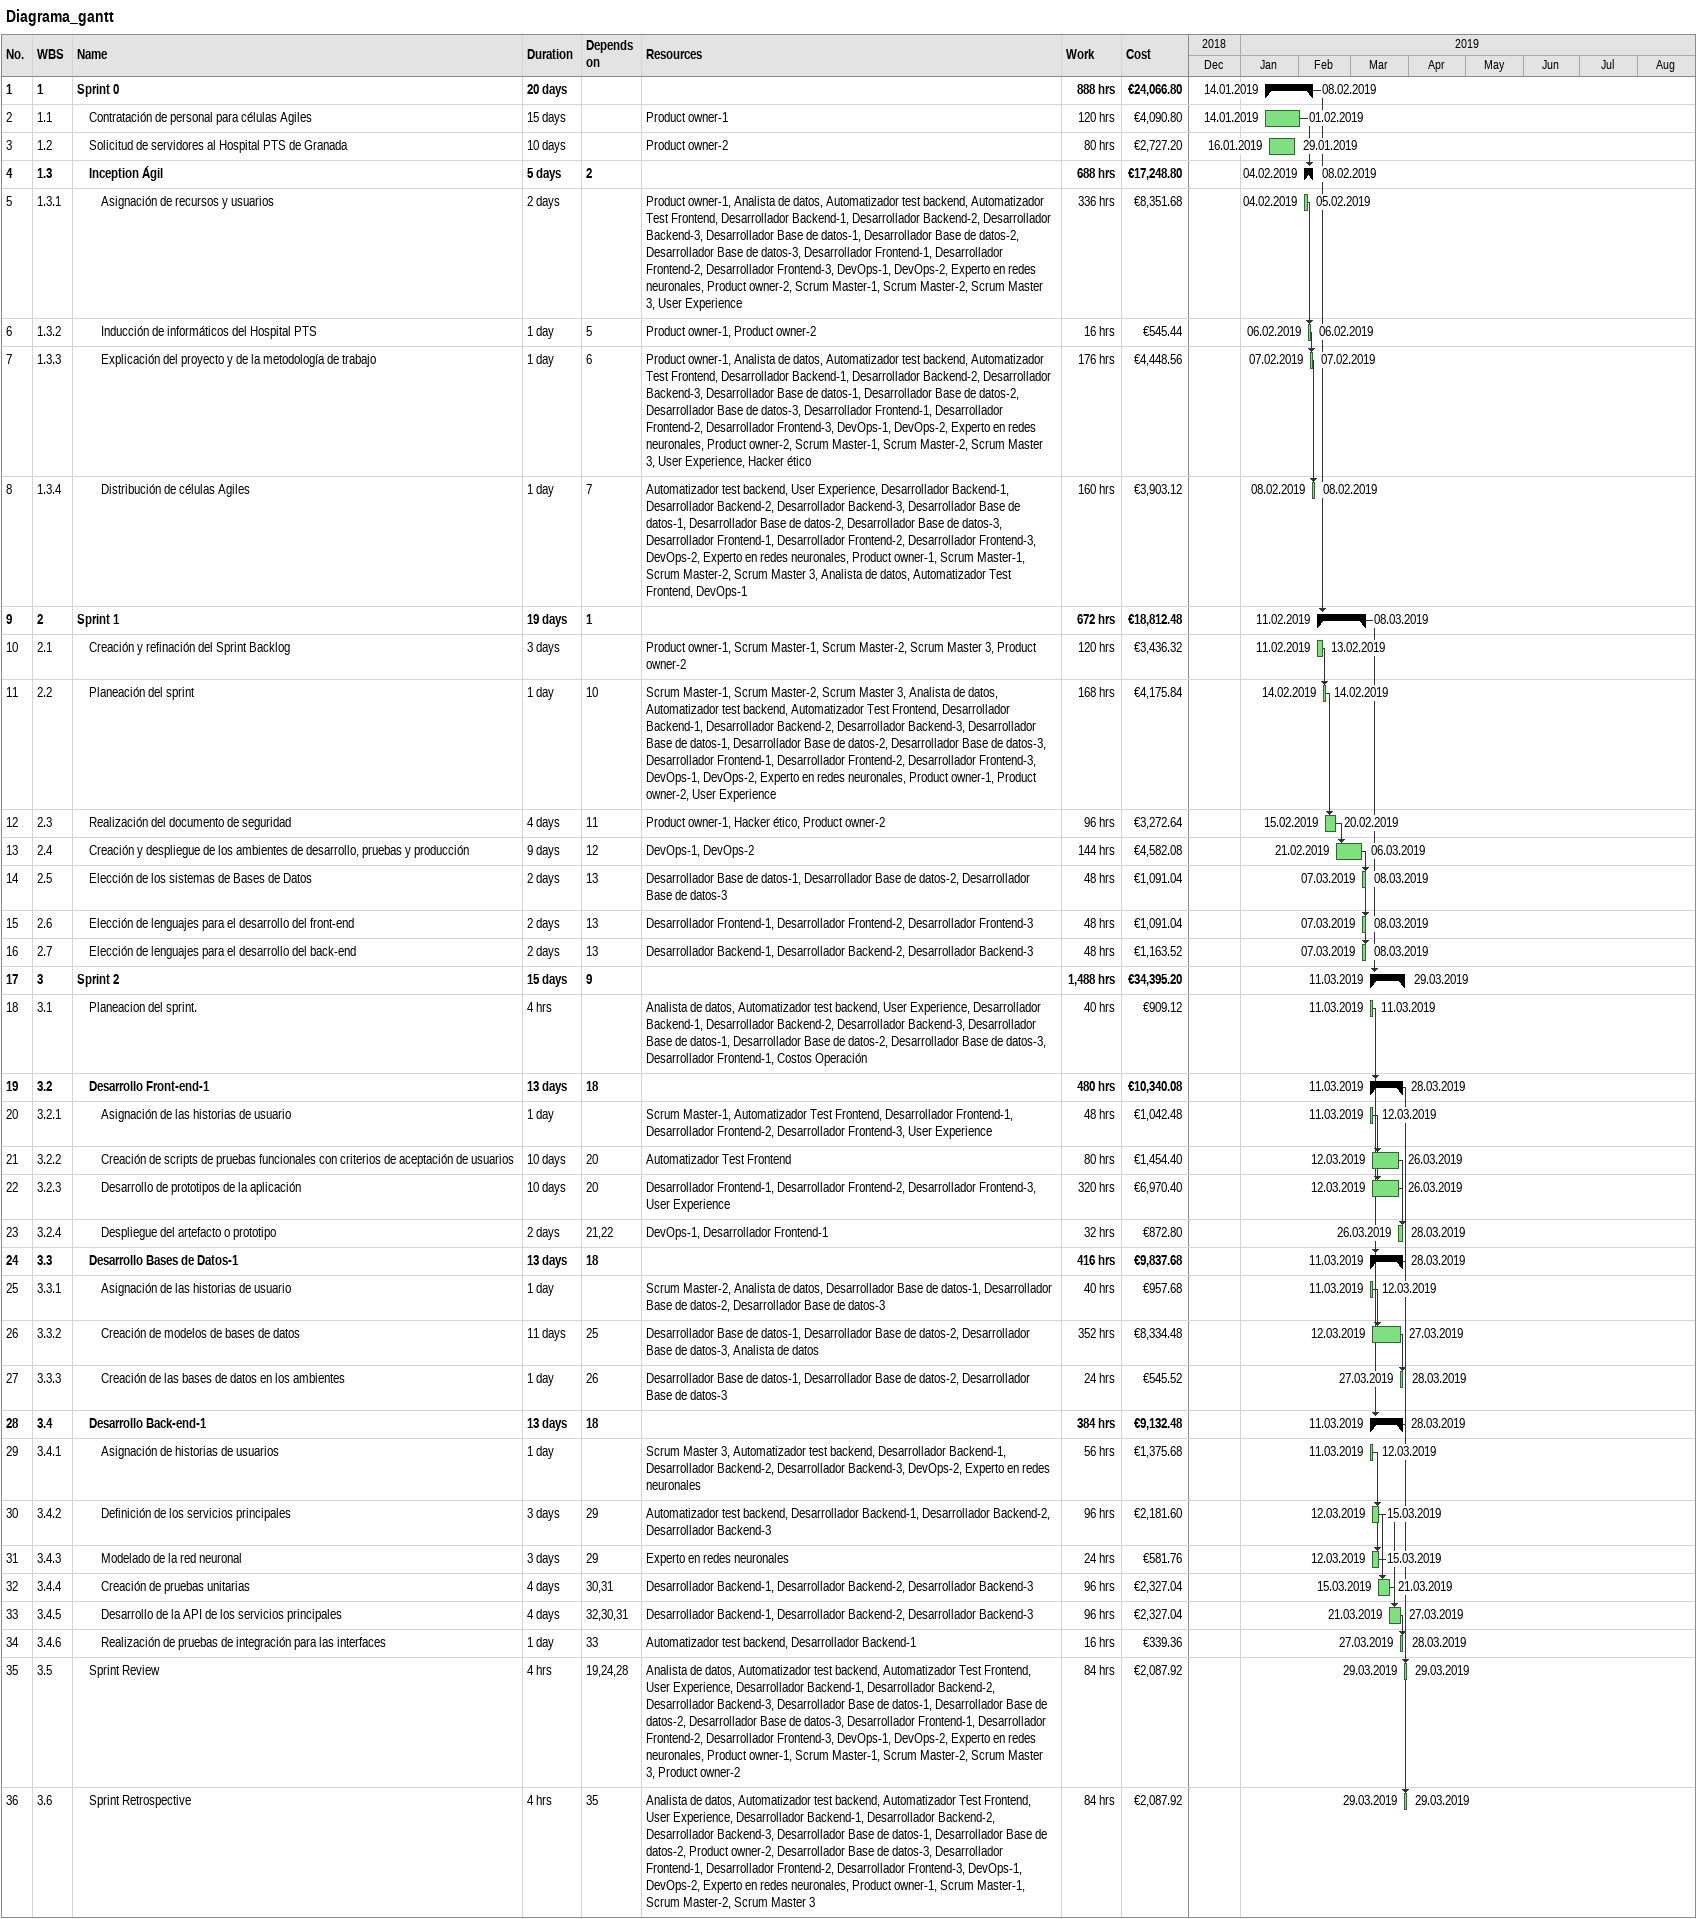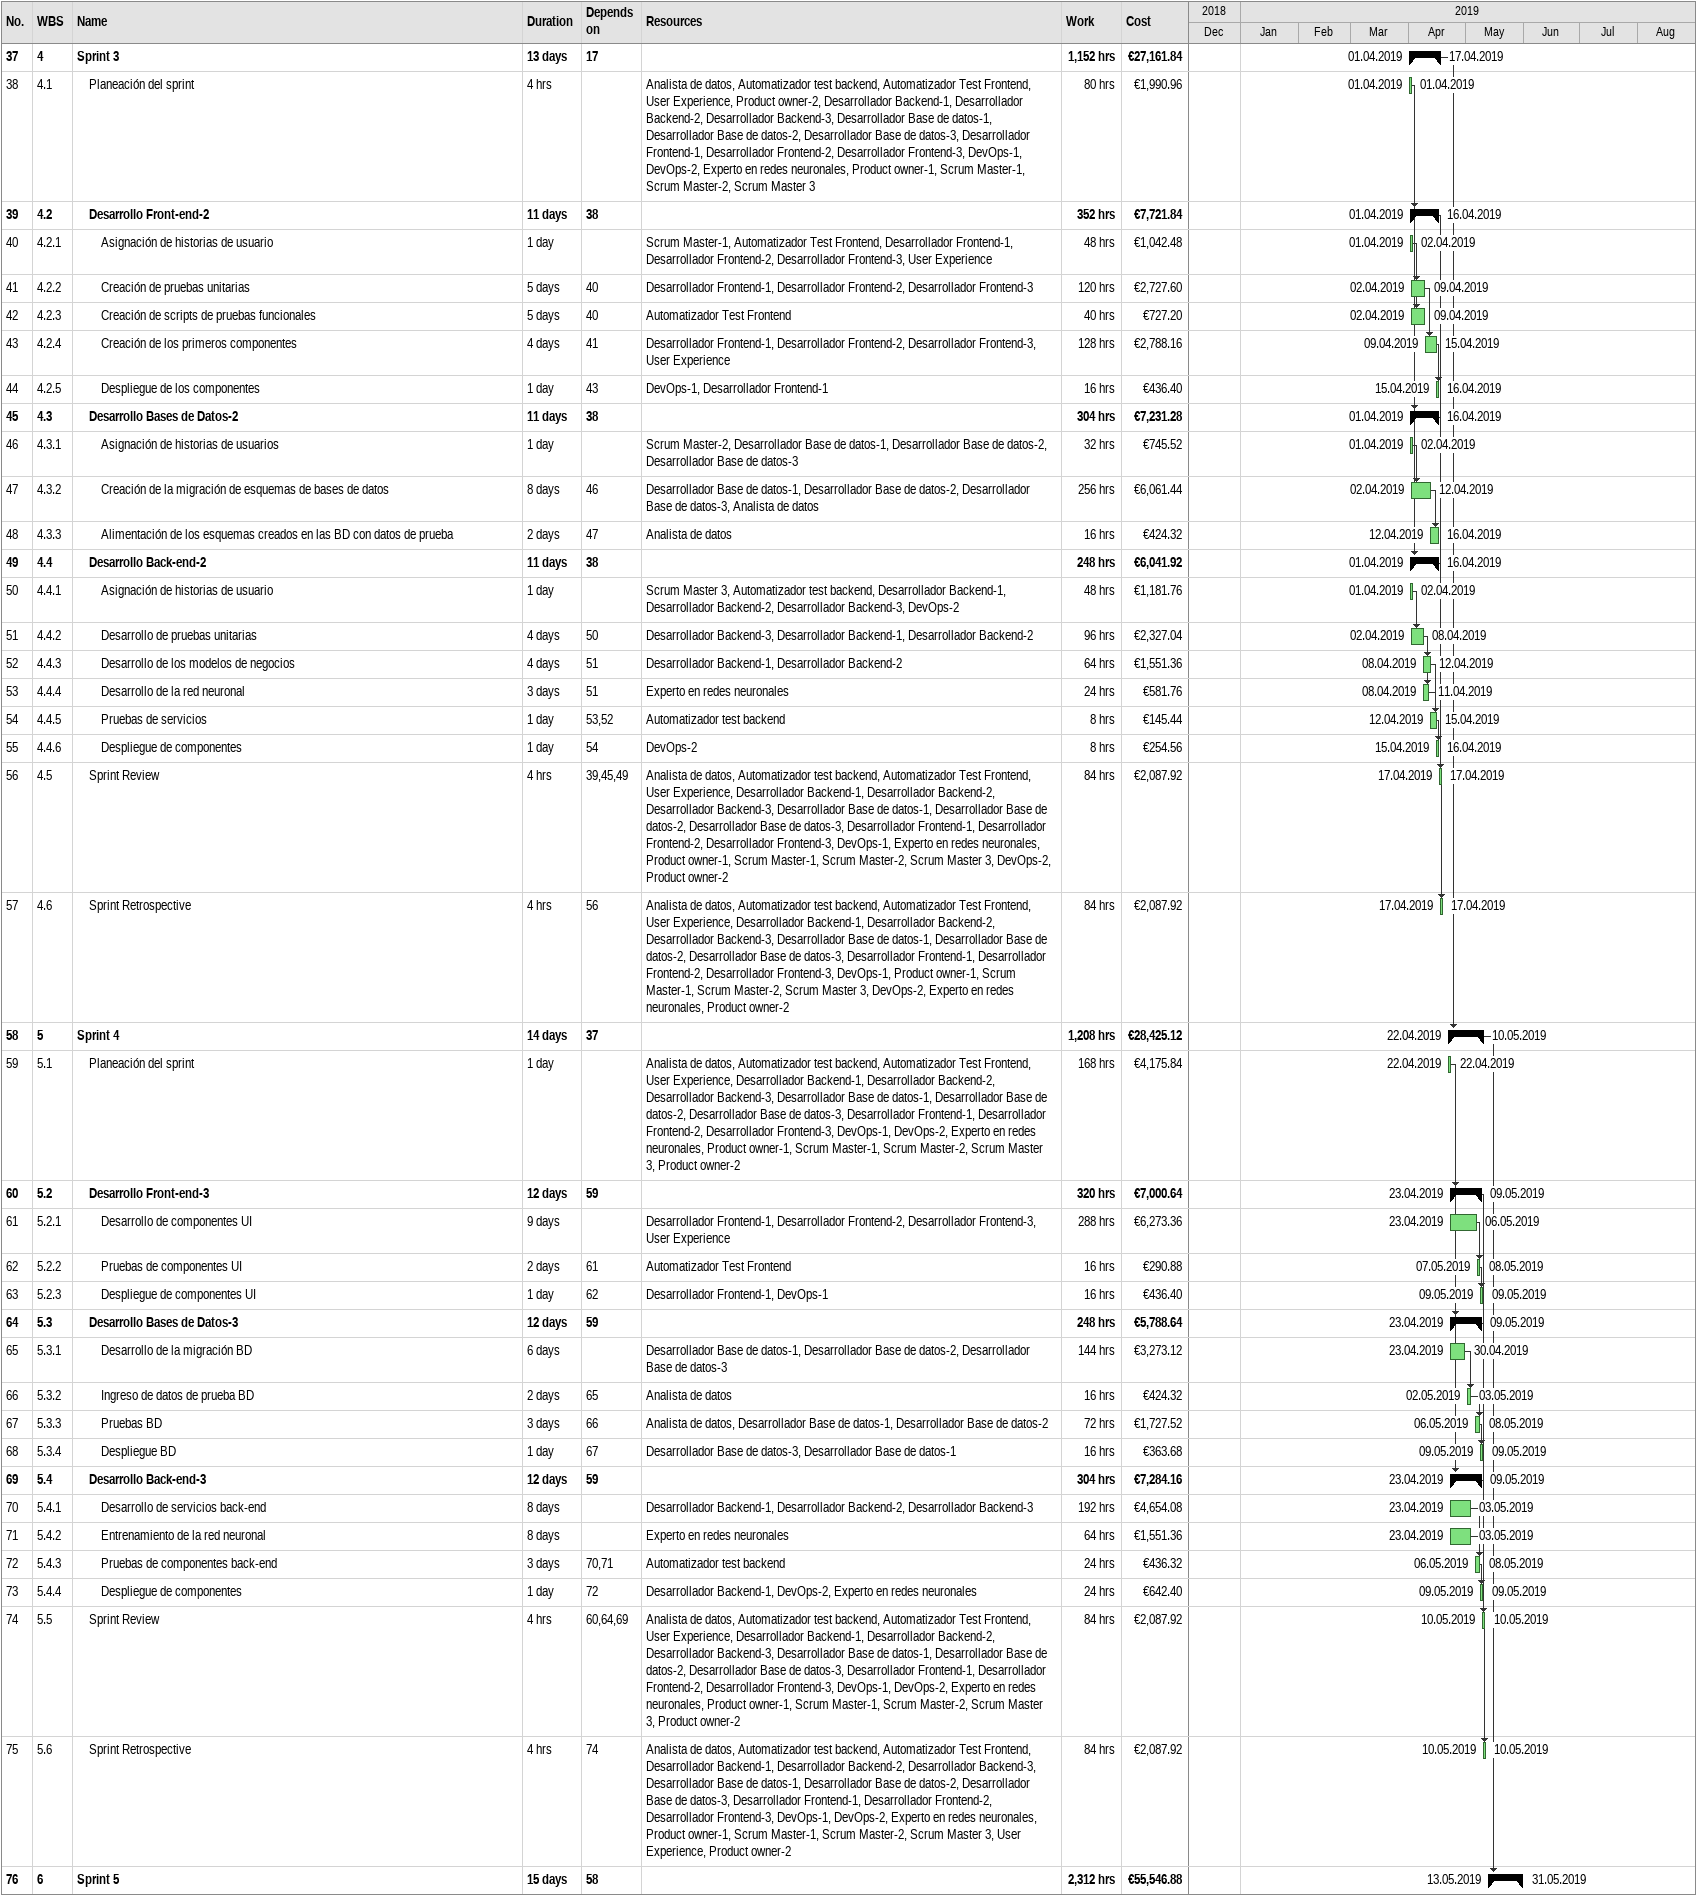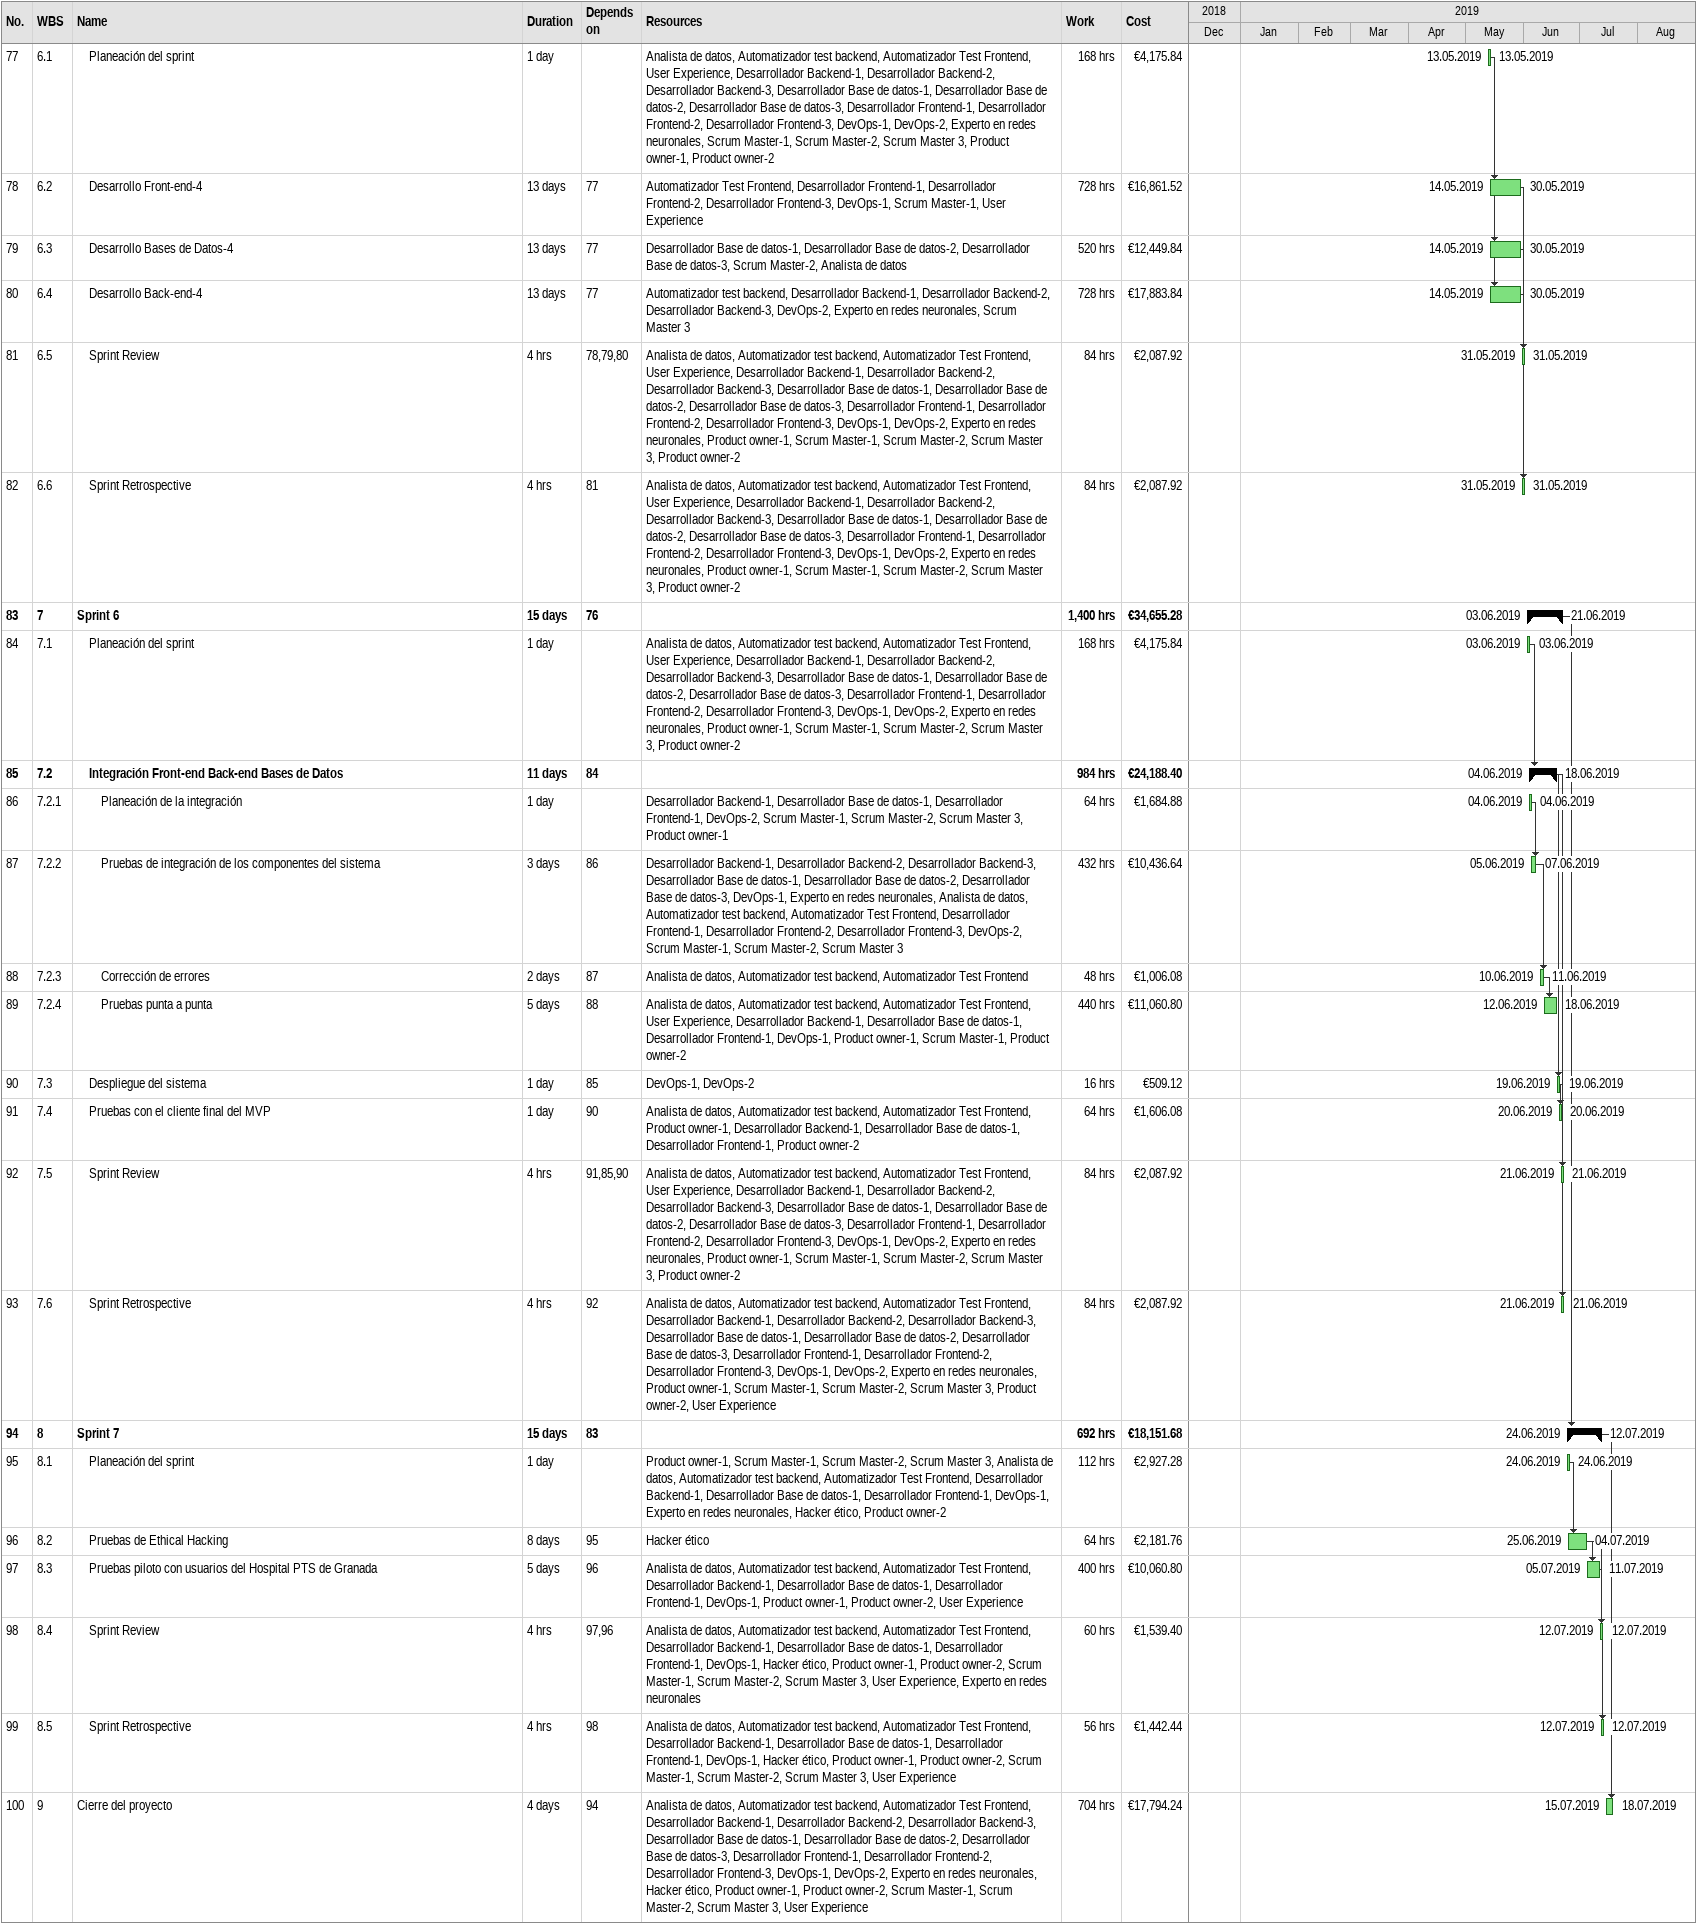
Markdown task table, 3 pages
Diagrama_gantt

| ID | WBS | Task | Duration | Start | Finish | Predecessors | Resources | Work (h) | Cost (€) |
|---|---|---|---|---|---|---|---|---|---|
| 1 | 1 | **Sprint 0** | 20d | 2019-01-14 | 2019-02-08 |  |  | 888 | 24066.80 |
| 2 | 1.1 | Contratación de personal para células Agiles | 15d | 2019-01-14 | 2019-02-01 |  | Product owner-1 | 120 | 4090.80 |
| 3 | 1.2 | Solicitud de servidores al Hospital PTS de Granada | 10d | 2019-01-16 | 2019-01-29 |  | Product owner-2 | 80 | 2727.20 |
| 4 | 1.3 | **Inception Ágil** | 5d | 2019-02-04 | 2019-02-08 | 2 |  | 688 | 17248.80 |
| 5 | 1.3.1 | Asignación de recursos y usuarios | 2d | 2019-02-04 | 2019-02-05 |  | Product owner-1, Analista de datos, Automatizador test backend, Automatizador Test Frontend, Desarrollador Backend-1, Desarrollador Backend-2, Desarrollador Backend-3, Desarrollador Base de datos-1, Desarrollador Base de datos-2, Desarrollador Base de datos-3, Desarrollador Frontend-1, Desarrollador Frontend-2, Desarrollador Frontend-3, DevOps-1, DevOps-2, Experto en redes neuronales, Product owner-2, Scrum Master-1, Scrum Master-2, Scrum Master 3, User Experience | 336 | 8351.68 |
| 6 | 1.3.2 | Inducción de informáticos del Hospital PTS | 1d | 2019-02-06 | 2019-02-06 | 5 | Product owner-1, Product owner-2 | 16 | 545.44 |
| 7 | 1.3.3 | Explicación del proyecto y de la metodología de trabajo | 1d | 2019-02-07 | 2019-02-07 | 6 | Product owner-1, Analista de datos, Automatizador test backend, Automatizador Test Frontend, Desarrollador Backend-1, Desarrollador Backend-2, Desarrollador Backend-3, Desarrollador Base de datos-1, Desarrollador Base de datos-2, Desarrollador Base de datos-3, Desarrollador Frontend-1, Desarrollador Frontend-2, Desarrollador Frontend-3, DevOps-1, DevOps-2, Experto en redes neuronales, Product owner-2, Scrum Master-1, Scrum Master-2, Scrum Master 3, User Experience, Hacker ético | 176 | 4448.56 |
| 8 | 1.3.4 | Distribución de células Agiles | 1d | 2019-02-08 | 2019-02-08 | 7 | Automatizador test backend, User Experience, Desarrollador Backend-1, Desarrollador Backend-2, Desarrollador Backend-3, Desarrollador Base de datos-1, Desarrollador Base de datos-2, Desarrollador Base de datos-3, Desarrollador Frontend-1, Desarrollador Frontend-2, Desarrollador Frontend-3, DevOps-2, Experto en redes neuronales, Product owner-1, Scrum Master-1, Scrum Master-2, Scrum Master 3, Analista de datos, Automatizador Test Frontend, DevOps-1 | 160 | 3903.12 |
| 9 | 2 | **Sprint 1** | 19d | 2019-02-11 | 2019-03-08 | 1 |  | 672 | 18812.48 |
| 10 | 2.1 | Creación y refinación del Sprint Backlog | 3d | 2019-02-11 | 2019-02-13 |  | Product owner-1, Scrum Master-1, Scrum Master-2, Scrum Master 3, Product owner-2 | 120 | 3436.32 |
| 11 | 2.2 | Planeación del sprint | 1d | 2019-02-14 | 2019-02-14 | 10 | Scrum Master-1, Scrum Master-2, Scrum Master 3, Analista de datos, Automatizador test backend, Automatizador Test Frontend, Desarrollador Backend-1, Desarrollador Backend-2, Desarrollador Backend-3, Desarrollador Base de datos-1, Desarrollador Base de datos-2, Desarrollador Base de datos-3, Desarrollador Frontend-1, Desarrollador Frontend-2, Desarrollador Frontend-3, DevOps-1, DevOps-2, Experto en redes neuronales, Product owner-1, Product owner-2, User Experience | 168 | 4175.84 |
| 12 | 2.3 | Realización del documento de seguridad | 4d | 2019-02-15 | 2019-02-20 | 11 | Product owner-1, Hacker ético, Product owner-2 | 96 | 3272.64 |
| 13 | 2.4 | Creación y despliegue de los ambientes de desarrollo, pruebas y producción | 9d | 2019-02-21 | 2019-03-06 | 12 | DevOps-1, DevOps-2 | 144 | 4582.08 |
| 14 | 2.5 | Elección de los sistemas de Bases de Datos | 2d | 2019-03-07 | 2019-03-08 | 13 | Desarrollador Base de datos-1, Desarrollador Base de datos-2, Desarrollador Base de datos-3 | 48 | 1091.04 |
| 15 | 2.6 | Elección de lenguajes para el desarrollo del front-end | 2d | 2019-03-07 | 2019-03-08 | 13 | Desarrollador Frontend-1, Desarrollador Frontend-2, Desarrollador Frontend-3 | 48 | 1091.04 |
| 16 | 2.7 | Elección de lenguajes para el desarrollo del back-end | 2d | 2019-03-07 | 2019-03-08 | 13 | Desarrollador Backend-1, Desarrollador Backend-2, Desarrollador Backend-3 | 48 | 1163.52 |
| 17 | 3 | **Sprint 2** | 15d | 2019-03-11 | 2019-03-29 | 9 |  | 1488 | 34395.20 |
| 18 | 3.1 | Planeacion del sprint. | 4h | 2019-03-11 | 2019-03-11 |  | Analista de datos, Automatizador test backend, User Experience, Desarrollador Backend-1, Desarrollador Backend-2, Desarrollador Backend-3, Desarrollador Base de datos-1, Desarrollador Base de datos-2, Desarrollador Base de datos-3, Desarrollador Frontend-1, Costos Operación | 40 | 909.12 |
| 19 | 3.2 | **Desarrollo Front-end-1** | 13d | 2019-03-11 | 2019-03-28 | 18 |  | 480 | 10340.08 |
| 20 | 3.2.1 | Asignación de las historias de usuario | 1d | 2019-03-11 | 2019-03-12 |  | Scrum Master-1, Automatizador Test Frontend, Desarrollador Frontend-1, Desarrollador Frontend-2, Desarrollador Frontend-3, User Experience | 48 | 1042.48 |
| 21 | 3.2.2 | Creación de scripts de pruebas funcionales con criterios de aceptación de usuarios | 10d | 2019-03-12 | 2019-03-26 | 20 | Automatizador Test Frontend | 80 | 1454.40 |
| 22 | 3.2.3 | Desarrollo de prototipos de la aplicación | 10d | 2019-03-12 | 2019-03-26 | 20 | Desarrollador Frontend-1, Desarrollador Frontend-2, Desarrollador Frontend-3, User Experience | 320 | 6970.40 |
| 23 | 3.2.4 | Despliegue del artefacto o prototipo | 2d | 2019-03-26 | 2019-03-28 | 21, 22 | DevOps-1, Desarrollador Frontend-1 | 32 | 872.80 |
| 24 | 3.3 | **Desarrollo Bases de Datos-1** | 13d | 2019-03-11 | 2019-03-28 | 18 |  | 416 | 9837.68 |
| 25 | 3.3.1 | Asignación de las historias de usuario | 1d | 2019-03-11 | 2019-03-12 |  | Scrum Master-2, Analista de datos, Desarrollador Base de datos-1, Desarrollador Base de datos-2, Desarrollador Base de datos-3 | 40 | 957.68 |
| 26 | 3.3.2 | Creación de modelos de bases de datos | 11d | 2019-03-12 | 2019-03-27 | 25 | Desarrollador Base de datos-1, Desarrollador Base de datos-2, Desarrollador Base de datos-3, Analista de datos | 352 | 8334.48 |
| 27 | 3.3.3 | Creación de las bases de datos en los ambientes | 1d | 2019-03-27 | 2019-03-28 | 26 | Desarrollador Base de datos-1, Desarrollador Base de datos-2, Desarrollador Base de datos-3 | 24 | 545.52 |
| 28 | 3.4 | **Desarrollo Back-end-1** | 13d | 2019-03-11 | 2019-03-28 | 18 |  | 384 | 9132.48 |
| 29 | 3.4.1 | Asignación de historias de usuarios | 1d | 2019-03-11 | 2019-03-12 |  | Scrum Master 3, Automatizador test backend, Desarrollador Backend-1, Desarrollador Backend-2, Desarrollador Backend-3, DevOps-2, Experto en redes neuronales | 56 | 1375.68 |
| 30 | 3.4.2 | Definición de los servicios principales | 3d | 2019-03-12 | 2019-03-15 | 29 | Automatizador test backend, Desarrollador Backend-1, Desarrollador Backend-2, Desarrollador Backend-3 | 96 | 2181.60 |
| 31 | 3.4.3 | Modelado de la red neuronal | 3d | 2019-03-12 | 2019-03-15 | 29 | Experto en redes neuronales | 24 | 581.76 |
| 32 | 3.4.4 | Creación de pruebas unitarias | 4d | 2019-03-15 | 2019-03-21 | 30, 31 | Desarrollador Backend-1, Desarrollador Backend-2, Desarrollador Backend-3 | 96 | 2327.04 |
| 33 | 3.4.5 | Desarrollo de la API de los servicios principales | 4d | 2019-03-21 | 2019-03-27 | 32, 30, 31 | Desarrollador Backend-1, Desarrollador Backend-2, Desarrollador Backend-3 | 96 | 2327.04 |
| 34 | 3.4.6 | Realización de pruebas de integración para las interfaces | 1d | 2019-03-27 | 2019-03-28 | 33 | Automatizador test backend, Desarrollador Backend-1 | 16 | 339.36 |
| 35 | 3.5 | Sprint Review | 4h | 2019-03-29 | 2019-03-29 | 19, 24, 28 | Analista de datos, Automatizador test backend, Automatizador Test Frontend, User Experience, Desarrollador Backend-1, Desarrollador Backend-2, Desarrollador Backend-3, Desarrollador Base de datos-1, Desarrollador Base de datos-2, Desarrollador Base de datos-3, Desarrollador Frontend-1, Desarrollador Frontend-2, Desarrollador Frontend-3, DevOps-1, DevOps-2, Experto en redes neuronales, Product owner-1, Scrum Master-1, Scrum Master-2, Scrum Master 3, Product owner-2 | 84 | 2087.92 |
| 36 | 3.6 | Sprint Retrospective | 4h | 2019-03-29 | 2019-03-29 | 35 | Analista de datos, Automatizador test backend, Automatizador Test Frontend, User Experience, Desarrollador Backend-1, Desarrollador Backend-2, Desarrollador Backend-3, Desarrollador Base de datos-1, Desarrollador Base de datos-2, Product owner-2, Desarrollador Base de datos-3, Desarrollador Frontend-1, Desarrollador Frontend-2, Desarrollador Frontend-3, DevOps-1, DevOps-2, Experto en redes neuronales, Product owner-1, Scrum Master-1, Scrum Master-2, Scrum Master 3 | 84 | 2087.92 |
| 37 | 4 | **Sprint 3** | 13d | 2019-04-01 | 2019-04-17 | 17 |  | 1152 | 27161.84 |
| 38 | 4.1 | Planeación del sprint | 4h | 2019-04-01 | 2019-04-01 |  | Analista de datos, Automatizador test backend, Automatizador Test Frontend, User Experience, Product owner-2, Desarrollador Backend-1, Desarrollador Backend-2, Desarrollador Backend-3, Desarrollador Base de datos-1, Desarrollador Base de datos-2, Desarrollador Base de datos-3, Desarrollador Frontend-1, Desarrollador Frontend-2, Desarrollador Frontend-3, DevOps-1, DevOps-2, Experto en redes neuronales, Product owner-1, Scrum Master-1, Scrum Master-2, Scrum Master 3 | 80 | 1990.96 |
| 39 | 4.2 | **Desarrollo Front-end-2** | 11d | 2019-04-01 | 2019-04-16 | 38 |  | 352 | 7721.84 |
| 40 | 4.2.1 | Asignación de historias de usuario | 1d | 2019-04-01 | 2019-04-02 |  | Scrum Master-1, Automatizador Test Frontend, Desarrollador Frontend-1, Desarrollador Frontend-2, Desarrollador Frontend-3, User Experience | 48 | 1042.48 |
| 41 | 4.2.2 | Creación de pruebas unitarias | 5d | 2019-04-02 | 2019-04-09 | 40 | Desarrollador Frontend-1, Desarrollador Frontend-2, Desarrollador Frontend-3 | 120 | 2727.60 |
| 42 | 4.2.3 | Creación de scripts de pruebas funcionales | 5d | 2019-04-02 | 2019-04-09 | 40 | Automatizador Test Frontend | 40 | 727.20 |
| 43 | 4.2.4 | Creación de los primeros componentes | 4d | 2019-04-09 | 2019-04-15 | 41 | Desarrollador Frontend-1, Desarrollador Frontend-2, Desarrollador Frontend-3, User Experience | 128 | 2788.16 |
| 44 | 4.2.5 | Despliegue de los componentes | 1d | 2019-04-15 | 2019-04-16 | 43 | DevOps-1, Desarrollador Frontend-1 | 16 | 436.40 |
| 45 | 4.3 | **Desarrollo Bases de Datos-2** | 11d | 2019-04-01 | 2019-04-16 | 38 |  | 304 | 7231.28 |
| 46 | 4.3.1 | Asignación de historias de usuarios | 1d | 2019-04-01 | 2019-04-02 |  | Scrum Master-2, Desarrollador Base de datos-1, Desarrollador Base de datos-2, Desarrollador Base de datos-3 | 32 | 745.52 |
| 47 | 4.3.2 | Creación de la migración de esquemas de bases de datos | 8d | 2019-04-02 | 2019-04-12 | 46 | Desarrollador Base de datos-1, Desarrollador Base de datos-2, Desarrollador Base de datos-3, Analista de datos | 256 | 6061.44 |
| 48 | 4.3.3 | Alimentación de los esquemas creados en las BD con datos de prueba | 2d | 2019-04-12 | 2019-04-16 | 47 | Analista de datos | 16 | 424.32 |
| 49 | 4.4 | **Desarrollo Back-end-2** | 11d | 2019-04-01 | 2019-04-16 | 38 |  | 248 | 6041.92 |
| 50 | 4.4.1 | Asignación de historias de usuario | 1d | 2019-04-01 | 2019-04-02 |  | Scrum Master 3, Automatizador test backend, Desarrollador Backend-1, Desarrollador Backend-2, Desarrollador Backend-3, DevOps-2 | 48 | 1181.76 |
| 51 | 4.4.2 | Desarrollo de pruebas unitarias | 4d | 2019-04-02 | 2019-04-08 | 50 | Desarrollador Backend-3, Desarrollador Backend-1, Desarrollador Backend-2 | 96 | 2327.04 |
| 52 | 4.4.3 | Desarrollo de los modelos de negocios | 4d | 2019-04-08 | 2019-04-12 | 51 | Desarrollador Backend-1, Desarrollador Backend-2 | 64 | 1551.36 |
| 53 | 4.4.4 | Desarrollo de la red neuronal | 3d | 2019-04-08 | 2019-04-11 | 51 | Experto en redes neuronales | 24 | 581.76 |
| 54 | 4.4.5 | Pruebas de servicios | 1d | 2019-04-12 | 2019-04-15 | 53, 52 | Automatizador test backend | 8 | 145.44 |
| 55 | 4.4.6 | Despliegue de componentes | 1d | 2019-04-15 | 2019-04-16 | 54 | DevOps-2 | 8 | 254.56 |
| 56 | 4.5 | Sprint Review | 4h | 2019-04-17 | 2019-04-17 | 39, 45, 49 | Analista de datos, Automatizador test backend, Automatizador Test Frontend, User Experience, Desarrollador Backend-1, Desarrollador Backend-2, Desarrollador Backend-3, Desarrollador Base de datos-1, Desarrollador Base de datos-2, Desarrollador Base de datos-3, Desarrollador Frontend-1, Desarrollador Frontend-2, Desarrollador Frontend-3, DevOps-1, Experto en redes neuronales, Product owner-1, Scrum Master-1, Scrum Master-2, Scrum Master 3, DevOps-2, Product owner-2 | 84 | 2087.92 |
| 57 | 4.6 | Sprint Retrospective | 4h | 2019-04-17 | 2019-04-17 | 56 | Analista de datos, Automatizador test backend, Automatizador Test Frontend, User Experience, Desarrollador Backend-1, Desarrollador Backend-2, Desarrollador Backend-3, Desarrollador Base de datos-1, Desarrollador Base de datos-2, Desarrollador Base de datos-3, Desarrollador Frontend-1, Desarrollador Frontend-2, Desarrollador Frontend-3, DevOps-1, Product owner-1, Scrum Master-1, Scrum Master-2, Scrum Master 3, DevOps-2, Experto en redes neuronales, Product owner-2 | 84 | 2087.92 |
| 58 | 5 | **Sprint 4** | 14d | 2019-04-22 | 2019-05-10 | 37 |  | 1208 | 28425.12 |
| 59 | 5.1 | Planeación del sprint | 1d | 2019-04-22 | 2019-04-22 |  | Analista de datos, Automatizador test backend, Automatizador Test Frontend, User Experience, Desarrollador Backend-1, Desarrollador Backend-2, Desarrollador Backend-3, Desarrollador Base de datos-1, Desarrollador Base de datos-2, Desarrollador Base de datos-3, Desarrollador Frontend-1, Desarrollador Frontend-2, Desarrollador Frontend-3, DevOps-1, DevOps-2, Experto en redes neuronales, Product owner-1, Scrum Master-1, Scrum Master-2, Scrum Master 3, Product owner-2 | 168 | 4175.84 |
| 60 | 5.2 | **Desarrollo Front-end-3** | 12d | 2019-04-23 | 2019-05-09 | 59 |  | 320 | 7000.64 |
| 61 | 5.2.1 | Desarrollo de componentes UI | 9d | 2019-04-23 | 2019-05-06 |  | Desarrollador Frontend-1, Desarrollador Frontend-2, Desarrollador Frontend-3, User Experience | 288 | 6273.36 |
| 62 | 5.2.2 | Pruebas de componentes UI | 2d | 2019-05-07 | 2019-05-08 | 61 | Automatizador Test Frontend | 16 | 290.88 |
| 63 | 5.2.3 | Despliegue de componentes UI | 1d | 2019-05-09 | 2019-05-09 | 62 | Desarrollador Frontend-1, DevOps-1 | 16 | 436.40 |
| 64 | 5.3 | **Desarrollo Bases de Datos-3** | 12d | 2019-04-23 | 2019-05-09 | 59 |  | 248 | 5788.64 |
| 65 | 5.3.1 | Desarrollo de la migración BD | 6d | 2019-04-23 | 2019-04-30 |  | Desarrollador Base de datos-1, Desarrollador Base de datos-2, Desarrollador Base de datos-3 | 144 | 3273.12 |
| 66 | 5.3.2 | Ingreso de datos de prueba BD | 2d | 2019-05-02 | 2019-05-03 | 65 | Analista de datos | 16 | 424.32 |
| 67 | 5.3.3 | Pruebas BD | 3d | 2019-05-06 | 2019-05-08 | 66 | Analista de datos, Desarrollador Base de datos-1, Desarrollador Base de datos-2 | 72 | 1727.52 |
| 68 | 5.3.4 | Despliegue BD | 1d | 2019-05-09 | 2019-05-09 | 67 | Desarrollador Base de datos-3, Desarrollador Base de datos-1 | 16 | 363.68 |
| 69 | 5.4 | **Desarrollo Back-end-3** | 12d | 2019-04-23 | 2019-05-09 | 59 |  | 304 | 7284.16 |
| 70 | 5.4.1 | Desarrollo de servicios back-end | 8d | 2019-04-23 | 2019-05-03 |  | Desarrollador Backend-1, Desarrollador Backend-2, Desarrollador Backend-3 | 192 | 4654.08 |
| 71 | 5.4.2 | Entrenamiento de la red neuronal | 8d | 2019-04-23 | 2019-05-03 |  | Experto en redes neuronales | 64 | 1551.36 |
| 72 | 5.4.3 | Pruebas de componentes back-end | 3d | 2019-05-06 | 2019-05-08 | 70, 71 | Automatizador test backend | 24 | 436.32 |
| 73 | 5.4.4 | Despliegue de componentes | 1d | 2019-05-09 | 2019-05-09 | 72 | Desarrollador Backend-1, DevOps-2, Experto en redes neuronales | 24 | 642.40 |
| 74 | 5.5 | Sprint Review | 4h | 2019-05-10 | 2019-05-10 | 60, 64, 69 | Analista de datos, Automatizador test backend, Automatizador Test Frontend, User Experience, Desarrollador Backend-1, Desarrollador Backend-2, Desarrollador Backend-3, Desarrollador Base de datos-1, Desarrollador Base de datos-2, Desarrollador Base de datos-3, Desarrollador Frontend-1, Desarrollador Frontend-2, Desarrollador Frontend-3, DevOps-1, DevOps-2, Experto en redes neuronales, Product owner-1, Scrum Master-1, Scrum Master-2, Scrum Master 3, Product owner-2 | 84 | 2087.92 |
| 75 | 5.6 | Sprint Retrospective | 4h | 2019-05-10 | 2019-05-10 | 74 | Analista de datos, Automatizador test backend, Automatizador Test Frontend, Desarrollador Backend-1, Desarrollador Backend-2, Desarrollador Backend-3, Desarrollador Base de datos-1, Desarrollador Base de datos-2, Desarrollador Base de datos-3, Desarrollador Frontend-1, Desarrollador Frontend-2, Desarrollador Frontend-3, DevOps-1, DevOps-2, Experto en redes neuronales, Product owner-1, Scrum Master-1, Scrum Master-2, Scrum Master 3, User Experience, Product owner-2 | 84 | 2087.92 |
| 76 | 6 | **Sprint 5** | 15d | 2019-05-13 | 2019-05-31 | 58 |  | 2312 | 55546.88 |
| 77 | 6.1 | Planeación del sprint | 1d | 2019-05-13 | 2019-05-13 |  | Analista de datos, Automatizador test backend, Automatizador Test Frontend, User Experience, Desarrollador Backend-1, Desarrollador Backend-2, Desarrollador Backend-3, Desarrollador Base de datos-1, Desarrollador Base de datos-2, Desarrollador Base de datos-3, Desarrollador Frontend-1, Desarrollador Frontend-2, Desarrollador Frontend-3, DevOps-1, DevOps-2, Experto en redes neuronales, Scrum Master-1, Scrum Master-2, Scrum Master 3, Product owner-1, Product owner-2 | 168 | 4175.84 |
| 78 | 6.2 | Desarrollo Front-end-4 | 13d | 2019-05-14 | 2019-05-30 | 77 | Automatizador Test Frontend, Desarrollador Frontend-1, Desarrollador Frontend-2, Desarrollador Frontend-3, DevOps-1, Scrum Master-1, User Experience | 728 | 16861.52 |
| 79 | 6.3 | Desarrollo Bases de Datos-4 | 13d | 2019-05-14 | 2019-05-30 | 77 | Desarrollador Base de datos-1, Desarrollador Base de datos-2, Desarrollador Base de datos-3, Scrum Master-2, Analista de datos | 520 | 12449.84 |
| 80 | 6.4 | Desarrollo Back-end-4 | 13d | 2019-05-14 | 2019-05-30 | 77 | Automatizador test backend, Desarrollador Backend-1, Desarrollador Backend-2, Desarrollador Backend-3, DevOps-2, Experto en redes neuronales, Scrum Master 3 | 728 | 17883.84 |
| 81 | 6.5 | Sprint Review | 4h | 2019-05-31 | 2019-05-31 | 78, 79, 80 | Analista de datos, Automatizador test backend, Automatizador Test Frontend, User Experience, Desarrollador Backend-1, Desarrollador Backend-2, Desarrollador Backend-3, Desarrollador Base de datos-1, Desarrollador Base de datos-2, Desarrollador Base de datos-3, Desarrollador Frontend-1, Desarrollador Frontend-2, Desarrollador Frontend-3, DevOps-1, DevOps-2, Experto en redes neuronales, Product owner-1, Scrum Master-1, Scrum Master-2, Scrum Master 3, Product owner-2 | 84 | 2087.92 |
| 82 | 6.6 | Sprint Retrospective | 4h | 2019-05-31 | 2019-05-31 | 81 | Analista de datos, Automatizador test backend, Automatizador Test Frontend, User Experience, Desarrollador Backend-1, Desarrollador Backend-2, Desarrollador Backend-3, Desarrollador Base de datos-1, Desarrollador Base de datos-2, Desarrollador Base de datos-3, Desarrollador Frontend-1, Desarrollador Frontend-2, Desarrollador Frontend-3, DevOps-1, DevOps-2, Experto en redes neuronales, Product owner-1, Scrum Master-1, Scrum Master-2, Scrum Master 3, Product owner-2 | 84 | 2087.92 |
| 83 | 7 | **Sprint 6** | 15d | 2019-06-03 | 2019-06-21 | 76 |  | 1400 | 34655.28 |
| 84 | 7.1 | Planeación del sprint | 1d | 2019-06-03 | 2019-06-03 |  | Analista de datos, Automatizador test backend, Automatizador Test Frontend, User Experience, Desarrollador Backend-1, Desarrollador Backend-2, Desarrollador Backend-3, Desarrollador Base de datos-1, Desarrollador Base de datos-2, Desarrollador Base de datos-3, Desarrollador Frontend-1, Desarrollador Frontend-2, Desarrollador Frontend-3, DevOps-1, DevOps-2, Experto en redes neuronales, Product owner-1, Scrum Master-1, Scrum Master-2, Scrum Master 3, Product owner-2 | 168 | 4175.84 |
| 85 | 7.2 | **Integración Front-end Back-end Bases de Datos** | 11d | 2019-06-04 | 2019-06-18 | 84 |  | 984 | 24188.40 |
| 86 | 7.2.1 | Planeación de la integración | 1d | 2019-06-04 | 2019-06-04 |  | Desarrollador Backend-1, Desarrollador Base de datos-1, Desarrollador Frontend-1, DevOps-2, Scrum Master-1, Scrum Master-2, Scrum Master 3, Product owner-1 | 64 | 1684.88 |
| 87 | 7.2.2 | Pruebas de integración de los componentes del sistema | 3d | 2019-06-05 | 2019-06-07 | 86 | Desarrollador Backend-1, Desarrollador Backend-2, Desarrollador Backend-3, Desarrollador Base de datos-1, Desarrollador Base de datos-2, Desarrollador Base de datos-3, DevOps-1, Experto en redes neuronales, Analista de datos, Automatizador test backend, Automatizador Test Frontend, Desarrollador Frontend-1, Desarrollador Frontend-2, Desarrollador Frontend-3, DevOps-2, Scrum Master-1, Scrum Master-2, Scrum Master 3 | 432 | 10436.64 |
| 88 | 7.2.3 | Corrección de errores | 2d | 2019-06-10 | 2019-06-11 | 87 | Analista de datos, Automatizador test backend, Automatizador Test Frontend | 48 | 1006.08 |
| 89 | 7.2.4 | Pruebas punta a punta | 5d | 2019-06-12 | 2019-06-18 | 88 | Analista de datos, Automatizador test backend, Automatizador Test Frontend, User Experience, Desarrollador Backend-1, Desarrollador Base de datos-1, Desarrollador Frontend-1, DevOps-1, Product owner-1, Scrum Master-1, Product owner-2 | 440 | 11060.80 |
| 90 | 7.3 | Despliegue del sistema | 1d | 2019-06-19 | 2019-06-19 | 85 | DevOps-1, DevOps-2 | 16 | 509.12 |
| 91 | 7.4 | Pruebas con el cliente final del MVP | 1d | 2019-06-20 | 2019-06-20 | 90 | Analista de datos, Automatizador test backend, Automatizador Test Frontend, Product owner-1, Desarrollador Backend-1, Desarrollador Base de datos-1, Desarrollador Frontend-1, Product owner-2 | 64 | 1606.08 |
| 92 | 7.5 | Sprint Review | 4h | 2019-06-21 | 2019-06-21 | 91, 85, 90 | Analista de datos, Automatizador test backend, Automatizador Test Frontend, User Experience, Desarrollador Backend-1, Desarrollador Backend-2, Desarrollador Backend-3, Desarrollador Base de datos-1, Desarrollador Base de datos-2, Desarrollador Base de datos-3, Desarrollador Frontend-1, Desarrollador Frontend-2, Desarrollador Frontend-3, DevOps-1, DevOps-2, Experto en redes neuronales, Product owner-1, Scrum Master-1, Scrum Master-2, Scrum Master 3, Product owner-2 | 84 | 2087.92 |
| 93 | 7.6 | Sprint Retrospective | 4h | 2019-06-21 | 2019-06-21 | 92 | Analista de datos, Automatizador test backend, Automatizador Test Frontend, Desarrollador Backend-1, Desarrollador Backend-2, Desarrollador Backend-3, Desarrollador Base de datos-1, Desarrollador Base de datos-2, Desarrollador Base de datos-3, Desarrollador Frontend-1, Desarrollador Frontend-2, Desarrollador Frontend-3, DevOps-1, DevOps-2, Experto en redes neuronales, Product owner-1, Scrum Master-1, Scrum Master-2, Scrum Master 3, Product owner-2, User Experience | 84 | 2087.92 |
| 94 | 8 | **Sprint 7** | 15d | 2019-06-24 | 2019-07-12 | 83 |  | 692 | 18151.68 |
| 95 | 8.1 | Planeación del sprint | 1d | 2019-06-24 | 2019-06-24 |  | Product owner-1, Scrum Master-1, Scrum Master-2, Scrum Master 3, Analista de datos, Automatizador test backend, Automatizador Test Frontend, Desarrollador Backend-1, Desarrollador Base de datos-1, Desarrollador Frontend-1, DevOps-1, Experto en redes neuronales, Hacker ético, Product owner-2 | 112 | 2927.28 |
| 96 | 8.2 | Pruebas de Ethical Hacking | 8d | 2019-06-25 | 2019-07-04 | 95 | Hacker ético | 64 | 2181.76 |
| 97 | 8.3 | Pruebas piloto con usuarios del Hospital PTS de Granada | 5d | 2019-07-05 | 2019-07-11 | 96 | Analista de datos, Automatizador test backend, Automatizador Test Frontend, Desarrollador Backend-1, Desarrollador Base de datos-1, Desarrollador Frontend-1, DevOps-1, Product owner-1, Product owner-2, User Experience | 400 | 10060.80 |
| 98 | 8.4 | Sprint Review | 4h | 2019-07-12 | 2019-07-12 | 97, 96 | Analista de datos, Automatizador test backend, Automatizador Test Frontend, Desarrollador Backend-1, Desarrollador Base de datos-1, Desarrollador Frontend-1, DevOps-1, Hacker ético, Product owner-1, Product owner-2, Scrum Master-1, Scrum Master-2, Scrum Master 3, User Experience, Experto en redes neuronales | 60 | 1539.40 |
| 99 | 8.5 | Sprint Retrospective | 4h | 2019-07-12 | 2019-07-12 | 98 | Analista de datos, Automatizador test backend, Automatizador Test Frontend, Desarrollador Backend-1, Desarrollador Base de datos-1, Desarrollador Frontend-1, DevOps-1, Hacker ético, Product owner-1, Product owner-2, Scrum Master-1, Scrum Master-2, Scrum Master 3, User Experience | 56 | 1442.44 |
| 100 | 9 | Cierre del proyecto | 4d | 2019-07-15 | 2019-07-18 | 94 | Analista de datos, Automatizador test backend, Automatizador Test Frontend, Desarrollador Backend-1, Desarrollador Backend-2, Desarrollador Backend-3, Desarrollador Base de datos-1, Desarrollador Base de datos-2, Desarrollador Base de datos-3, Desarrollador Frontend-1, Desarrollador Frontend-2, Desarrollador Frontend-3, DevOps-1, DevOps-2, Experto en redes neuronales, Hacker ético, Product owner-1, Product owner-2, Scrum Master-1, Scrum Master-2, Scrum Master 3, User Experience | 704 | 17794.24 |
